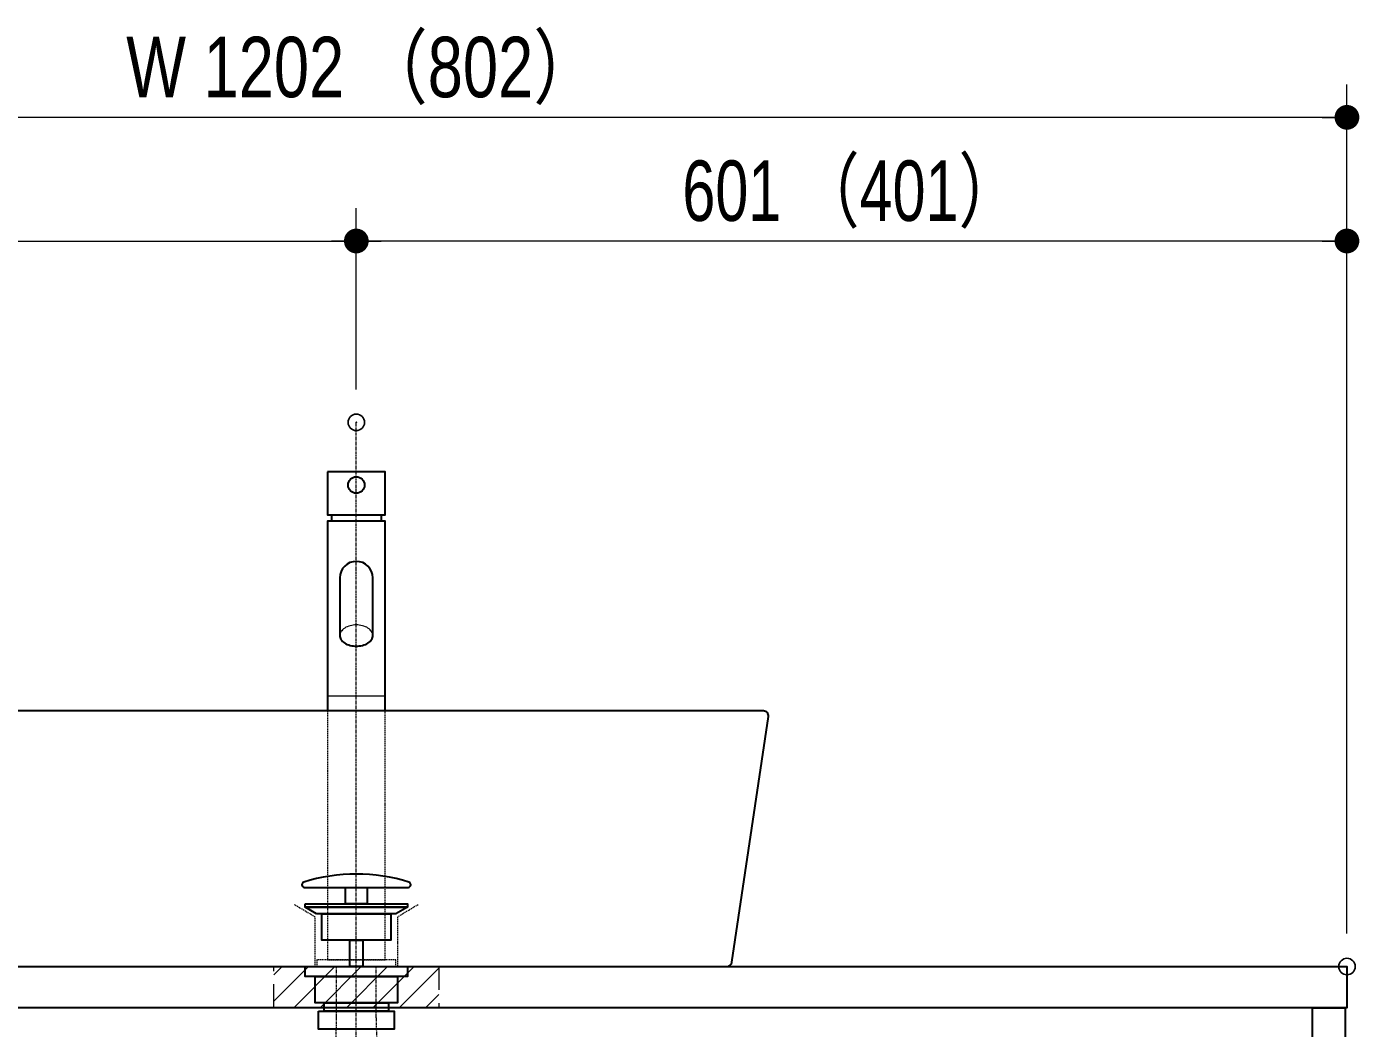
# Model space of a CAD drawing. Units: millimetres, scale not verified. Extents: x -6062 to 6062, y -3045 to 3045.
# Drawn here: x -4922 to -4114, y -1418 to -810 of the extents above; entities that cross this region are included whole.
import ezdxf
from ezdxf.enums import TextEntityAlignment as Align

# ---------------------------------------------------------------- set-up
doc = ezdxf.new("R2010")
doc.units = ezdxf.units.MM
doc.header["$LTSCALE"] = 20
doc.header["$PDMODE"] = 32
doc.header["$PDSIZE"] = 10
doc.linetypes.add('USER1', pattern=[1.11, 0.71, -0.4])
doc.linetypes.add('USER2', pattern=[2.91, 1.76, -0.4, 0.35, -0.4])
for name, color, linetype, lineweight in [('0-2_0', 7, 'Continuous', 25), ('0-4_2寸法-1', 7, 'Continuous', 15), ('0-5_5ボウル・キャビネット', 7, 'Continuous', 15), ('0-7_4給排水', 7, 'Continuous', 30)]:
    doc.layers.add(name, color=color, linetype=linetype, lineweight=lineweight)
doc.layers.add('0-3_Defpoints', color=7, linetype='Continuous')
doc.styles.add('ＭＳ Ｐゴシック', font='')
doc.styles.get('ＭＳ Ｐゴシック').set_extended_font_data('MS PGothic')

# ---------------------------------------------------------------- blocks, each defined once
blk = doc.blocks.new('グループ-5')
at = {"layer": '0-5_5ボウル・キャビネット', "lineweight": 30}
blk.add_lwpolyline([(-70720, -27600), (-46680, -27600), (-46680, -28100), (-70720, -28100)], close=True, dxfattribs=at)
blk.add_lwpolyline([(-47100, -28600), (-47100, -28100), (-46700, -28100), (-46700, -41360), (-46740, -41400), (-47060, -41400), (-47100, -41360), (-47100, -40600)], dxfattribs=at)
blk = doc.blocks.new('グループ-7')
at = {"layer": '0-5_5ボウル・キャビネット'}
blk.add_blockref('グループ-5', (0, 0), dxfattribs=at)
blk = doc.blocks.new('_Dot')
at = {"layer": '0-2_0'}
blk.add_line((-10, 0), (-20, 0), dxfattribs=at)
for points in [[(0, 0), (-10, 0), (-9.92, 1.25)], [(0, 0), (-9.92, -1.25), (-10, 0)], [(0, 0), (-9.92, 1.25), (-9.69, 2.49)], [(0, 0), (-9.69, -2.49), (-9.92, -1.25)], [(0, 0), (-9.69, 2.49), (-9.3, 3.68)], [(0, 0), (-9.3, -3.68), (-9.69, -2.49)], [(0, 0), (-9.3, 3.68), (-8.76, 4.82)], [(0, 0), (-8.76, -4.82), (-9.3, -3.68)], [(0, 0), (-8.76, 4.82), (-8.09, 5.88)], [(0, 0), (-8.09, -5.88), (-8.76, -4.82)], [(0, 0), (-8.09, 5.88), (-7.29, 6.85)], [(0, 0), (-7.29, -6.85), (-8.09, -5.88)], [(0, 0), (-7.29, 6.85), (-6.37, 7.71)], [(0, 0), (-6.37, -7.71), (-7.29, -6.85)], [(0, 0), (-6.37, 7.71), (-5.36, 8.44)], [(0, 0), (-5.36, -8.44), (-6.37, -7.71)], [(0, 0), (-5.36, 8.44), (-4.26, 9.05)], [(0, 0), (-4.26, -9.05), (-5.36, -8.44)], [(0, 0), (-4.26, 9.05), (-3.09, 9.51)], [(0, 0), (-3.09, -9.51), (-4.26, -9.05)], [(0, 0), (-3.09, 9.51), (-1.87, 9.82)], [(0, 0), (-1.87, -9.82), (-3.09, -9.51)], [(0, 0), (-1.87, 9.82), (-0.63, 9.98)], [(0, 0), (-0.63, -9.98), (-1.87, -9.82)], [(0, 0), (-0.63, 9.98), (0.63, 9.98)], [(0, 0), (0.63, -9.98), (-0.63, -9.98)], [(0, 0), (0.63, 9.98), (1.87, 9.82)], [(0, 0), (1.87, 9.82), (3.09, 9.51)], [(0, 0), (3.09, 9.51), (4.26, 9.05)], [(0, 0), (4.26, 9.05), (5.36, 8.44)], [(0, 0), (5.36, 8.44), (6.37, 7.71)], [(0, 0), (6.37, 7.71), (7.29, 6.85)], [(0, 0), (7.29, 6.85), (8.09, 5.88)], [(0, 0), (8.09, 5.88), (8.76, 4.82)], [(0, 0), (8.76, 4.82), (9.3, 3.68)], [(0, 0), (9.3, 3.68), (9.69, 2.49)], [(0, 0), (9.69, 2.49), (9.92, 1.25)], [(0, 0), (9.92, 1.25), (10, 0)], [(0, 0), (1.87, -9.82), (0.63, -9.98)], [(0, 0), (3.09, -9.51), (1.87, -9.82)], [(0, 0), (4.26, -9.05), (3.09, -9.51)], [(0, 0), (5.36, -8.44), (4.26, -9.05)], [(0, 0), (6.37, -7.71), (5.36, -8.44)], [(0, 0), (7.29, -6.85), (6.37, -7.71)], [(0, 0), (8.09, -5.88), (7.29, -6.85)], [(0, 0), (8.76, -4.82), (8.09, -5.88)], [(0, 0), (9.3, -3.68), (8.76, -4.82)], [(0, 0), (9.69, -2.49), (9.3, -3.68)], [(0, 0), (9.92, -1.25), (9.69, -2.49)], [(0, 0), (10, 0), (9.92, -1.25)]]:
    blk.add_solid(points, dxfattribs=at)
blk = doc.blocks.new('グループ-34')
at = {"layer": '0-5_5ボウル・キャビネット', "lineweight": 30}
for p, q in [((-63699.4, -24568.8), (-63257.6, -27548.8)), ((-53760, -24500), (-63640, -24500)), ((-54142.4, -27548.8), (-53700.6, -24568.8)), ((-63198.2, -27600), (-54201.8, -27600))]:
    blk.add_line(p, q, dxfattribs=at)
at = {"layer": '0-5_5ボウル・キャビネット', "linetype": 'USER1'}
blk.add_lwpolyline([(-57950, -26851.1), (-58200, -27000), (-58200, -27600), (-59200, -27600), (-59200, -27000), (-59450, -26851.1)], dxfattribs=at)
at = {"layer": '0-5_5ボウル・キャビネット', "lineweight": 30}
for centre, start, end in [((-63640, -24560), 90, 188.43223), ((-53760, -24560), 351.56777, 90), ((-63198.2, -27540), 188.43223, 270), ((-54201.8, -27540), 270, 351.56777)]:
    blk.add_arc(centre, 60, start, end, dxfattribs=at)
blk = doc.blocks.new('グループ-41')
at = {"layer": '0-7_4給排水', "linetype": 'USER2', "lineweight": 15}
blk.add_line((-58700, -42400), (-58700, -21000), dxfattribs=at)
at = {"layer": '0-7_4給排水'}
for p, q in [((-59360, -26605.2), (-59360, -26610)), ((-59330, -26640), (-58070, -26640)), ((-58040, -26610), (-58040, -26605.2))]:
    blk.add_line(p, q, dxfattribs=at)
for points in [[(-58830, -26640), (-58570, -26640), (-58570, -26840), (-58830, -26840)], [(-59320, -26840), (-58080, -26840), (-58080, -26880), (-59320, -26880)], [(-59181.3, -26960), (-59320, -26880), (-58080, -26880), (-58220.2, -26960)], [(-59120, -26960), (-58280, -26960), (-58280, -27280), (-59120, -27280)], [(-58780, -27280), (-58620, -27280), (-58620, -27600), (-58780, -27600)], [(-59320, -27600), (-58080, -27600), (-58080, -27720), (-59320, -27720)], [(-59200, -27720), (-58200, -27720), (-58200, -28040), (-59200, -28040)], [(-59090, -28040), (-58310, -28040), (-58310, -28140), (-59090, -28140)], [(-59160, -28140), (-58240, -28140), (-58240, -28360), (-59160, -28360)]]:
    blk.add_lwpolyline(points, close=True, dxfattribs=at)
for centre, radius, start, end in [((-58700, -28642.5), 2162.5, 72.8168, 107.1832), ((-59330, -26605.2), 30, 107.1832, 180), ((-59330, -26610), 30, 180, 270), ((-58070, -26610), 30, 270, 0), ((-58070, -26605.2), 30, 0, 72.8168)]:
    blk.add_arc(centre, radius, start, end, dxfattribs=at)
blk = doc.blocks.new('グループ-43')
at = {"layer": '0-7_4給排水'}
for p, q in [((-59000, -22120), (-59000, -22200)), ((-58400, -22120), (-58400, -22200))]:
    blk.add_line(p, q, dxfattribs=at)
at = {"layer": '0-7_4給排水', "lineweight": 15}
blk.add_line((-58350, -24320), (-59050, -24320), dxfattribs=at)
at = {"layer": '0-7_4給排水'}
blk.add_lwpolyline([(-59050, -21600), (-59050, -22120), (-58350, -22120), (-58350, -21600)], close=True, dxfattribs=at)
for points in [[(-58350, -24500), (-58350, -22200), (-59050, -22200), (-59050, -24500)], [(-58900, -22885.7), (-58900, -23585.7), (-58899.2, -23597.3), (-58896.7, -23609.1), (-58892.3, -23621.1), (-58886, -23633), (-58877.7, -23644.8), (-58867.4, -23656.1), (-58855.3, -23666.8), (-58841.4, -23676.6), (-58826.1, -23685.5), (-58809.4, -23693.3)], [(-58809.4, -23693.3), (-58791.9, -23699.9), (-58773.6, -23705.3), (-58755, -23709.3), (-58736.4, -23712.1), (-58718, -23713.8), (-58700, -23714.3), (-58682, -23713.8), (-58663.6, -23712.1), (-58645, -23709.3), (-58626.4, -23705.3), (-58608.1, -23699.9), (-58590.6, -23693.3), (-58573.9, -23685.5), (-58558.6, -23676.6), (-58544.7, -23666.8), (-58532.6, -23656.1), (-58522.3, -23644.8), (-58514, -23633), (-58507.7, -23621.1), (-58503.3, -23609.1), (-58500.8, -23597.3), (-58500, -23585.7), (-58500, -22885.7)]]:
    blk.add_lwpolyline(points, dxfattribs=at)
at = {"layer": '0-7_4給排水', "lineweight": 15}
blk.add_lwpolyline([(-58500, -23585.7), (-58500.8, -23574.2), (-58503.3, -23562.3), (-58507.7, -23550.3), (-58514, -23538.4), (-58522.3, -23526.7), (-58532.6, -23515.4), (-58544.7, -23504.7), (-58558.6, -23494.8), (-58573.9, -23485.9), (-58590.6, -23478.1), (-58608.1, -23471.5), (-58626.4, -23466.2), (-58645, -23462.1), (-58663.6, -23459.3), (-58682, -23457.7), (-58700, -23457.2), (-58718, -23457.7), (-58736.4, -23459.3), (-58755, -23462.1), (-58773.6, -23466.2), (-58791.9, -23471.5), (-58809.4, -23478.1), (-58826.1, -23485.9), (-58841.4, -23494.8), (-58855.3, -23504.7), (-58867.4, -23515.4), (-58877.7, -23526.7), (-58886, -23538.4), (-58892.3, -23550.3), (-58896.7, -23562.3), (-58899.2, -23574.2), (-58900, -23585.7)], dxfattribs=at)
at = {"layer": '0-7_4給排水', "linetype": 'USER1', "lineweight": 15}
blk.add_lwpolyline([(-59050, -24500), (-59050, -27520), (-58350, -27520), (-58350, -24500)], dxfattribs=at)
blk.add_lwpolyline([(-59180, -27520), (-59180, -27600), (-58220, -27600), (-58220, -27520)], close=True, dxfattribs=at)
at = {"layer": '0-7_4給排水', "linetype": 'USER2', "lineweight": 15}
for points in [[(-58940, -28221.9), (-58940, -28204.1), (-58940, -27600)], [(-58460, -28221.9), (-58460, -28204.1), (-58460, -27600)]]:
    blk.add_lwpolyline(points, dxfattribs=at)
at = {"layer": '0-7_4給排水'}
blk.add_circle((-58700, -21760), 100, dxfattribs=at)
for start, end in [(90, 180), (0, 90)]:
    blk.add_arc((-58700, -22885.7), 200, start, end, dxfattribs=at)
at = {"layer": '0-7_4給排水', "linetype": 'USER2', "lineweight": 15}
for centre, start, end in [((-62786, -28221.9), 325.808, 0), ((-54614, -28221.9), 180, 214.192)]:
    blk.add_arc(centre, 3846, start, end, dxfattribs=at)

msp = doc.modelspace()

# ---------------------------------------------------------------- linework, layer by layer
at = {"layer": '0-3_Defpoints'}
for p in [(-4722.5, -940), (-4121.5, -940), (-4722.5, -1050), (-4121.5, -1380)]:
    msp.add_point(p, dxfattribs=at)
at = {"layer": '0-4_2寸法-1'}
for p, q in [((-4121.5, -920), (-4121.5, -845)), ((-4136.51, -865), (-5308.49, -865)), ((-4722.5, -1030), (-4722.5, -920)), ((-4722.5, -1030), (-4722.5, -920)), ((-4121.5, -1360), (-4121.5, -920)), ((-5308.49, -940), (-4737.51, -940)), ((-4136.51, -940), (-4707.49, -940))]:
    msp.add_line(p, q, dxfattribs=at)
at = {"layer": '0-5_5ボウル・キャビネット'}
for p, q in [((-4772.5, -1385), (-4767.5, -1380)), ((-4772.5, -1401), (-4751.5, -1380)), ((-4760.5, -1405), (-4735.5, -1380)), ((-4744.5, -1405), (-4719.5, -1380)), ((-4728.5, -1405), (-4703.5, -1380)), ((-4712.5, -1405), (-4687.5, -1380)), ((-4696.5, -1405), (-4672.5, -1381)), ((-4680.5, -1405), (-4672.5, -1397))]:
    msp.add_line(p, q, dxfattribs=at)
at = {"layer": '0-5_5ボウル・キャビネット', "linetype": 'USER1'}
msp.add_lwpolyline([(-4772.5, -1380), (-4672.5, -1380), (-4672.5, -1405), (-4772.5, -1405)], close=True, dxfattribs=at)

# ---------------------------------------------------------------- block references
at = {"layer": '0-4_2寸法-1', "xscale": 0.7503418, "yscale": 0.7503418}
for p in [(-4121.5, -865), (-4722.5, -940), (-4121.5, -940)]:
    msp.add_blockref('_Dot', p, dxfattribs=at)
at = {"layer": '0-4_2寸法-1', "xscale": 0.7503418, "yscale": 0.7503418, "rotation": 180}
msp.add_blockref('_Dot', (-4722.5, -940), dxfattribs=at)
at = {"layer": '0-5_5ボウル・キャビネット', "xscale": 0.05, "yscale": 0.05}
for name in ['グループ-34', 'グループ-7']:
    msp.add_blockref(name, (-1787.5, 0), dxfattribs=at)
at = {"layer": '0-7_4給排水', "xscale": 0.05, "yscale": 0.05}
for name in ['グループ-41', 'グループ-43']:
    msp.add_blockref(name, (-1787.5, 0), dxfattribs=at)

# ---------------------------------------------------------------- texts
at = {"layer": '0-4_2寸法-1', "style": 'ＭＳ Ｐゴシック'}
for s, width, p in [('W 1202 （802）', 0.8, (-4862.07, -863.81)), ('601 （401）', 0.75, (-4524.7, -938.81))]:
    msp.add_text(s, height=36.66, dxfattribs=dict(at, width=width)).set_placement(p, align=Align.BOTTOM_LEFT)

doc.saveas('drawing.dxf')
